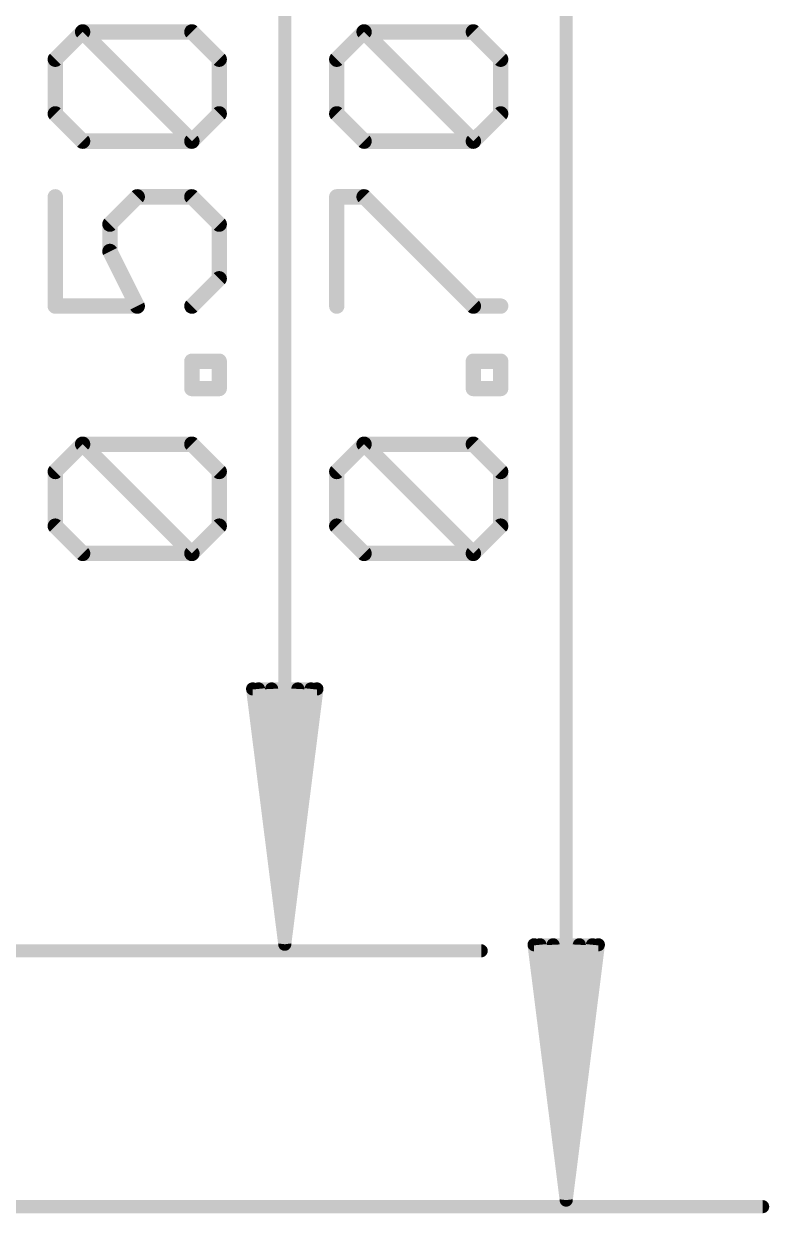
# Model space of a CAD drawing. Extents: x -3.4 to 34.1, y -8.2 to 24.4.
# Drawn here: x 26.75 to 34.15, y -0.07 to 11.74 of the extents above; entities that cross this region are included whole.
import ezdxf

# ---------------------------------------------------------------- set-up
doc = ezdxf.new("R2010")
doc.units = 0
doc.layers.add('47', color=253, linetype='CONTINUOUS')

msp = doc.modelspace()

# ---------------------------------------------------------------- linework, layer by layer
at = {"layer": '47'}
for points, const_width in [([(32.131, 0.065), (32.131, 17.715)], 0.13), ([(29.337, 2.605), (29.337, 15.175)], 0.13), ([(27.0593, 11.3912), (27.3305, 11.6624)], 0.1524), ([(27.3305, 11.6624), (28.4151, 11.6624)], 0.1524), ([(28.4151, 10.5777), (27.3305, 11.6624)], 0.1524), ([(28.4151, 11.6624), (28.6863, 11.3912)], 0.1524), ([(29.8533, 11.3912), (30.1245, 11.6624)], 0.1524), ([(30.1245, 11.6624), (31.2091, 11.6624)], 0.1524), ([(31.2091, 10.5777), (30.1245, 11.6624)], 0.1524), ([(31.2091, 11.6624), (31.4803, 11.3912)], 0.1524), ([(27.0593, 10.8489), (27.0593, 11.3912)], 0.1524), ([(28.6863, 11.3912), (28.6863, 10.8489)], 0.1524), ([(29.8533, 10.8489), (29.8533, 11.3912)], 0.1524), ([(31.4803, 11.3912), (31.4803, 10.8489)], 0.1524), ([(27.3305, 10.5777), (27.0593, 10.8489)], 0.1524), ([(28.6863, 10.8489), (28.4151, 10.5777)], 0.1524), ([(30.1245, 10.5777), (29.8533, 10.8489)], 0.1524), ([(31.4803, 10.8489), (31.2091, 10.5777)], 0.1524), ([(28.4151, 10.5777), (27.3305, 10.5777)], 0.1524), ([(31.2091, 10.5777), (30.1245, 10.5777)], 0.1524), ([(27.0593, 10.0252), (27.0593, 8.9405)], 0.1524), ([(27.6016, 9.754), (27.8728, 10.0252)], 0.1524), ([(27.8728, 10.0252), (28.4151, 10.0252)], 0.1524), ([(28.4151, 10.0252), (28.6863, 9.754)], 0.1524), ([(29.8533, 8.9405), (29.8533, 10.0252)], 0.1524), ([(29.8533, 10.0252), (30.1245, 10.0252)], 0.1524), ([(30.1245, 10.0252), (31.2091, 8.9405)], 0.1524), ([(27.6016, 9.4829), (27.6016, 9.754)], 0.1524), ([(28.6863, 9.754), (28.6863, 9.2117)], 0.1524), ([(27.8728, 8.9405), (27.6016, 9.4829)], 0.1524), ([(28.6863, 9.2117), (28.4151, 8.9405)], 0.1524), ([(27.0593, 8.9405), (27.8728, 8.9405)], 0.1524), ([(31.2091, 8.9405), (31.4803, 8.9405)], 0.1524), ([(28.4151, 8.122), (28.4151, 8.3931)], 0.1524), ([(28.4151, 8.3931), (28.6863, 8.3931)], 0.1524), ([(28.6863, 8.3931), (28.6863, 8.122)], 0.1524), ([(31.2091, 8.122), (31.2091, 8.3931)], 0.1524), ([(31.2091, 8.3931), (31.4803, 8.3931)], 0.1524), ([(31.4803, 8.3931), (31.4803, 8.122)], 0.1524), ([(28.6863, 8.122), (28.4151, 8.122)], 0.1524), ([(31.4803, 8.122), (31.2091, 8.122)], 0.1524), ([(27.0593, 7.2983), (27.3305, 7.5695)], 0.1524), ([(27.3305, 7.5695), (28.4151, 7.5695)], 0.1524), ([(28.4151, 6.4848), (27.3305, 7.5695)], 0.1524), ([(28.4151, 7.5695), (28.6863, 7.2983)], 0.1524), ([(29.8533, 7.2983), (30.1245, 7.5695)], 0.1524), ([(30.1245, 7.5695), (31.2091, 7.5695)], 0.1524), ([(31.2091, 6.4848), (30.1245, 7.5695)], 0.1524), ([(31.2091, 7.5695), (31.4803, 7.2983)], 0.1524), ([(27.0593, 6.756), (27.0593, 7.2983)], 0.1524), ([(28.6863, 7.2983), (28.6863, 6.756)], 0.1524), ([(29.8533, 6.756), (29.8533, 7.2983)], 0.1524), ([(31.4803, 7.2983), (31.4803, 6.756)], 0.1524), ([(27.3305, 6.4848), (27.0593, 6.756)], 0.1524), ([(28.6863, 6.756), (28.4151, 6.4848)], 0.1524), ([(30.1245, 6.4848), (29.8533, 6.756)], 0.1524), ([(31.4803, 6.756), (31.2091, 6.4848)], 0.1524), ([(28.4151, 6.4848), (27.3305, 6.4848)], 0.1524), ([(31.2091, 6.4848), (30.1245, 6.4848)], 0.1524), ([(29.337, 2.605), (29.0178, 5.14)], 0.13), ([(29.0178, 5.14), (29.6562, 5.14)], 0.13), ([(29.337, 2.605), (29.077, 5.14)], 0.13), ([(29.337, 2.605), (29.207, 5.14)], 0.13), ([(29.6562, 5.14), (29.337, 2.605)], 0.13), ([(29.467, 5.14), (29.337, 2.605)], 0.13), ([(29.597, 5.14), (29.337, 2.605)], 0.13), ([(12.7, 2.54), (31.287, 2.54)], 0.13), ([(32.131, 0.065), (31.8118, 2.6)], 0.13), ([(31.8118, 2.6), (32.4502, 2.6)], 0.13), ([(32.131, 0.065), (31.871, 2.6)], 0.13), ([(32.131, 0.065), (32.001, 2.6)], 0.13), ([(32.4502, 2.6), (32.131, 0.065)], 0.13), ([(32.261, 2.6), (32.131, 0.065)], 0.13), ([(32.391, 2.6), (32.131, 0.065)], 0.13), ([(13.208, 0), (34.081, 0)], 0.13)]:
    msp.add_lwpolyline(points, dxfattribs=dict(at, const_width=const_width))
for points, const_width in [([(27.3574, 11.6893, 1), (27.3035, 11.6354)], 0.0762), ([(27.3305, 11.7005, 1), (27.3305, 11.6243)], 0.0762), ([(27.3574, 11.6354, 1), (27.3035, 11.6893)], 0.0762), ([(28.4421, 11.6893, 1), (28.3882, 11.6354)], 0.0762), ([(28.4151, 11.6243, 1), (28.4151, 11.7005)], 0.0762), ([(30.1514, 11.6893, 1), (30.0975, 11.6354)], 0.0762), ([(30.1245, 11.7005, 1), (30.1245, 11.6243)], 0.0762), ([(30.1514, 11.6354, 1), (30.0975, 11.6893)], 0.0762), ([(31.2361, 11.6893, 1), (31.1822, 11.6354)], 0.0762), ([(31.2091, 11.6243, 1), (31.2091, 11.7005)], 0.0762), ([(27.0974, 11.3912, 1), (27.0212, 11.3912)], 0.0762), ([(27.0324, 11.4181, 1), (27.0863, 11.3643)], 0.0762), ([(28.7244, 11.3912, 1), (28.6482, 11.3912)], 0.0762), ([(28.6594, 11.3643, 1), (28.7132, 11.4181)], 0.0762), ([(29.8914, 11.3912, 1), (29.8152, 11.3912)], 0.0762), ([(29.8264, 11.4181, 1), (29.8803, 11.3643)], 0.0762), ([(31.5184, 11.3912, 1), (31.4422, 11.3912)], 0.0762), ([(31.4534, 11.3643, 1), (31.5072, 11.4181)], 0.0762), ([(27.0863, 10.8758, 1), (27.0324, 10.8219)], 0.0762), ([(27.0212, 10.8489, 1), (27.0974, 10.8489)], 0.0762), ([(28.6482, 10.8489, 1), (28.7244, 10.8489)], 0.0762), ([(28.7132, 10.8219, 1), (28.6594, 10.8758)], 0.0762), ([(29.8803, 10.8758, 1), (29.8264, 10.8219)], 0.0762), ([(29.8152, 10.8489, 1), (29.8914, 10.8489)], 0.0762), ([(31.4422, 10.8489, 1), (31.5184, 10.8489)], 0.0762), ([(31.5072, 10.8219, 1), (31.4534, 10.8758)], 0.0762), ([(27.3305, 10.6158, 1), (27.3305, 10.5396)], 0.0762), ([(27.3035, 10.5508, 1), (27.3574, 10.6046)], 0.0762), ([(28.3882, 10.6046, 1), (28.4421, 10.5508)], 0.0762), ([(28.3882, 10.5508, 1), (28.4421, 10.6046)], 0.0762), ([(28.4151, 10.5396, 1), (28.4151, 10.6158)], 0.0762), ([(30.1245, 10.6158, 1), (30.1245, 10.5396)], 0.0762), ([(30.0975, 10.5508, 1), (30.1514, 10.6046)], 0.0762), ([(31.1822, 10.6046, 1), (31.2361, 10.5508)], 0.0762), ([(31.1822, 10.5508, 1), (31.2361, 10.6046)], 0.0762), ([(31.2091, 10.5396, 1), (31.2091, 10.6158)], 0.0762), ([(27.0974, 10.0252, 1), (27.0212, 10.0252)], 0.0762), ([(27.8728, 10.0633, 1), (27.8728, 9.9871)], 0.0762), ([(27.8997, 9.9983, 1), (27.8459, 10.0521)], 0.0762), ([(28.4421, 10.0521, 1), (28.3882, 9.9983)], 0.0762), ([(28.4151, 9.9871, 1), (28.4151, 10.0633)], 0.0762), ([(29.8914, 10.0252, 1), (29.8152, 10.0252)], 0.0762), ([(29.8533, 10.0633, 1), (29.8533, 9.9871)], 0.0762), ([(30.1514, 10.0521, 1), (30.0975, 9.9983)], 0.0762), ([(30.1245, 9.9871, 1), (30.1245, 10.0633)], 0.0762), ([(27.6397, 9.754, 1), (27.5635, 9.754)], 0.0762), ([(27.5747, 9.781, 1), (27.6286, 9.7271)], 0.0762), ([(28.7244, 9.754, 1), (28.6482, 9.754)], 0.0762), ([(28.6594, 9.7271, 1), (28.7132, 9.781)], 0.0762), ([(27.5635, 9.4829, 1), (27.6397, 9.4829)], 0.0762), ([(27.6357, 9.4999, 1), (27.5676, 9.4658)], 0.0762), ([(28.6482, 9.2117, 1), (28.7244, 9.2117)], 0.0762), ([(28.7132, 9.1848, 1), (28.6594, 9.2386)], 0.0762), ([(27.0593, 8.9786, 1), (27.0593, 8.9024)], 0.0762), ([(27.0212, 8.9405, 1), (27.0974, 8.9405)], 0.0762), ([(27.8387, 8.9235, 1), (27.9069, 8.9576)], 0.0762), ([(27.8728, 8.9024, 1), (27.8728, 8.9786)], 0.0762), ([(28.3882, 8.9675, 1), (28.4421, 8.9136)], 0.0762), ([(29.8152, 8.9405, 1), (29.8914, 8.9405)], 0.0762), ([(31.2091, 8.9786, 1), (31.2091, 8.9024)], 0.0762), ([(31.1822, 8.9136, 1), (31.2361, 8.9675)], 0.0762), ([(31.4803, 8.9024, 1), (31.4803, 8.9786)], 0.0762), ([(28.4532, 8.3931, 1), (28.377, 8.3931)], 0.0762), ([(28.4151, 8.4312, 1), (28.4151, 8.355)], 0.0762), ([(28.7244, 8.3931, 1), (28.6482, 8.3931)], 0.0762), ([(28.6863, 8.355, 1), (28.6863, 8.4312)], 0.0762), ([(31.2472, 8.3931, 1), (31.171, 8.3931)], 0.0762), ([(31.2091, 8.4312, 1), (31.2091, 8.355)], 0.0762), ([(31.5184, 8.3931, 1), (31.4422, 8.3931)], 0.0762), ([(31.4803, 8.355, 1), (31.4803, 8.4312)], 0.0762), ([(28.4151, 8.1601, 1), (28.4151, 8.0839)], 0.0762), ([(28.377, 8.122, 1), (28.4532, 8.122)], 0.0762), ([(28.6482, 8.122, 1), (28.7244, 8.122)], 0.0762), ([(28.6863, 8.0839, 1), (28.6863, 8.1601)], 0.0762), ([(31.2091, 8.1601, 1), (31.2091, 8.0839)], 0.0762), ([(31.171, 8.122, 1), (31.2472, 8.122)], 0.0762), ([(31.4422, 8.122, 1), (31.5184, 8.122)], 0.0762), ([(31.4803, 8.0839, 1), (31.4803, 8.1601)], 0.0762), ([(27.3574, 7.5964, 1), (27.3035, 7.5425)], 0.0762), ([(27.3305, 7.6076, 1), (27.3305, 7.5314)], 0.0762), ([(27.3574, 7.5425, 1), (27.3035, 7.5964)], 0.0762), ([(28.4421, 7.5964, 1), (28.3882, 7.5425)], 0.0762), ([(28.4151, 7.5314, 1), (28.4151, 7.6076)], 0.0762), ([(30.1514, 7.5964, 1), (30.0975, 7.5425)], 0.0762), ([(30.1245, 7.6076, 1), (30.1245, 7.5314)], 0.0762), ([(30.1514, 7.5425, 1), (30.0975, 7.5964)], 0.0762), ([(31.2361, 7.5964, 1), (31.1822, 7.5425)], 0.0762), ([(31.2091, 7.5314, 1), (31.2091, 7.6076)], 0.0762), ([(27.0974, 7.2983, 1), (27.0212, 7.2983)], 0.0762), ([(27.0324, 7.3252, 1), (27.0863, 7.2714)], 0.0762), ([(28.7244, 7.2983, 1), (28.6482, 7.2983)], 0.0762), ([(28.6594, 7.2714, 1), (28.7132, 7.3252)], 0.0762), ([(29.8914, 7.2983, 1), (29.8152, 7.2983)], 0.0762), ([(29.8264, 7.3252, 1), (29.8803, 7.2714)], 0.0762), ([(31.5184, 7.2983, 1), (31.4422, 7.2983)], 0.0762), ([(31.4534, 7.2714, 1), (31.5072, 7.3252)], 0.0762), ([(27.0863, 6.7829, 1), (27.0324, 6.729)], 0.0762), ([(27.0212, 6.756, 1), (27.0974, 6.756)], 0.0762), ([(28.6482, 6.756, 1), (28.7244, 6.756)], 0.0762), ([(28.7132, 6.729, 1), (28.6594, 6.7829)], 0.0762), ([(29.8803, 6.7829, 1), (29.8264, 6.729)], 0.0762), ([(29.8152, 6.756, 1), (29.8914, 6.756)], 0.0762), ([(31.4422, 6.756, 1), (31.5184, 6.756)], 0.0762), ([(31.5072, 6.729, 1), (31.4534, 6.7829)], 0.0762), ([(27.3305, 6.5229, 1), (27.3305, 6.4467)], 0.0762), ([(27.3035, 6.4579, 1), (27.3574, 6.5118)], 0.0762), ([(28.3882, 6.5118, 1), (28.4421, 6.4579)], 0.0762), ([(28.3882, 6.4579, 1), (28.4421, 6.5118)], 0.0762), ([(28.4151, 6.4467, 1), (28.4151, 6.5229)], 0.0762), ([(30.1245, 6.5229, 1), (30.1245, 6.4467)], 0.0762), ([(30.0975, 6.4579, 1), (30.1514, 6.5118)], 0.0762), ([(31.1822, 6.5118, 1), (31.2361, 6.4579)], 0.0762), ([(31.1822, 6.4579, 1), (31.2361, 6.5118)], 0.0762), ([(31.2091, 6.4467, 1), (31.2091, 6.5229)], 0.0762), ([(29.05, 5.1441, 1), (28.9855, 5.1359)], 0.065), ([(29.0178, 5.1725, 1), (29.0178, 5.1075)], 0.065), ([(29.1093, 5.1433, 1), (29.0447, 5.1367)], 0.065), ([(29.2395, 5.1417, 1), (29.1745, 5.1383)], 0.065), ([(29.4995, 5.1383, 1), (29.4345, 5.1417)], 0.065), ([(29.6293, 5.1367, 1), (29.5647, 5.1433)], 0.065), ([(29.6885, 5.1359, 1), (29.624, 5.1441)], 0.065), ([(29.6562, 5.1075, 1), (29.6562, 5.1725)], 0.065), ([(29.3048, 2.6091, 1), (29.3692, 2.6009)], 0.065), ([(29.3047, 2.6083, 1), (29.3693, 2.6017)], 0.065), ([(29.3045, 2.6033, 1), (29.3695, 2.6067)], 0.065), ([(29.3045, 2.6067, 1), (29.3695, 2.6033)], 0.065), ([(29.3045, 2.605, 1), (29.3695, 2.605)], 0.065), ([(29.3047, 2.6017, 1), (29.3693, 2.6083)], 0.065), ([(29.3048, 2.6009, 1), (29.3692, 2.6091)], 0.065), ([(31.287, 2.5075, 1), (31.287, 2.5725)], 0.065), ([(31.844, 2.6041, 1), (31.7795, 2.5959)], 0.065), ([(31.8118, 2.6325, 1), (31.8118, 2.5675)], 0.065), ([(31.9033, 2.6033, 1), (31.8387, 2.5967)], 0.065), ([(32.0335, 2.6017, 1), (31.9685, 2.5983)], 0.065), ([(32.2935, 2.5983, 1), (32.2285, 2.6017)], 0.065), ([(32.4233, 2.5967, 1), (32.3587, 2.6033)], 0.065), ([(32.4825, 2.5959, 1), (32.418, 2.6041)], 0.065), ([(32.4502, 2.5675, 1), (32.4502, 2.6325)], 0.065), ([(32.0988, 0.0691, 1), (32.1632, 0.0609)], 0.065), ([(32.0987, 0.0683, 1), (32.1633, 0.0617)], 0.065), ([(32.0985, 0.0633, 1), (32.1635, 0.0667)], 0.065), ([(32.0985, 0.0667, 1), (32.1635, 0.0633)], 0.065), ([(32.0985, 0.065, 1), (32.1635, 0.065)], 0.065), ([(32.0987, 0.0617, 1), (32.1633, 0.0683)], 0.065), ([(32.0988, 0.0609, 1), (32.1632, 0.0691)], 0.065), ([(34.081, -0.0325, 1), (34.081, 0.0325)], 0.065)]:
    msp.add_lwpolyline(points, format="xyb", dxfattribs=dict(at, const_width=const_width))

doc.saveas('drawing.dxf')
